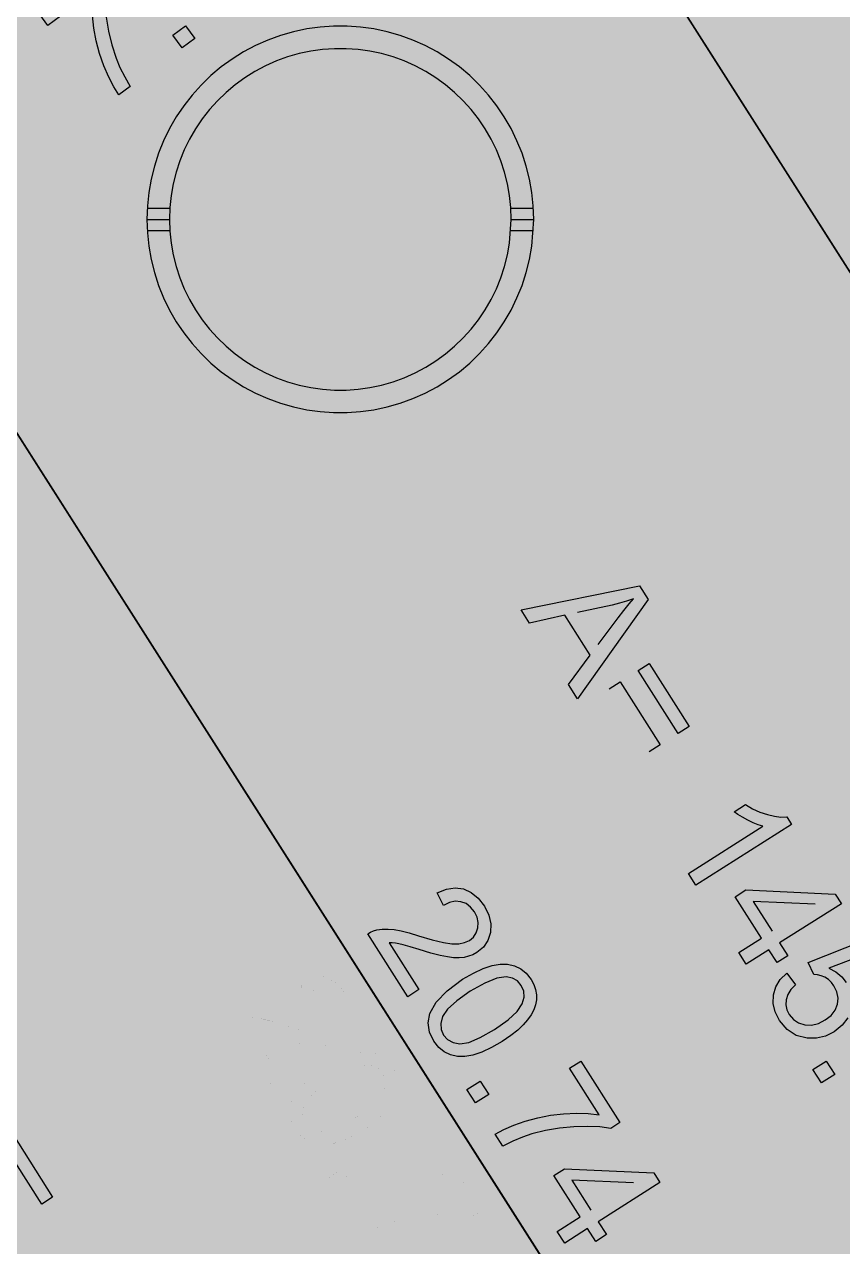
# Model space of a CAD drawing. Extents: x -5280327 to 29700, y -3925683 to 5564800.
# Drawn here: x 19031.2 to 19315.3, y 5087.6 to 5512.1 of the extents above; entities that cross this region are included whole.
import ezdxf

# ---------------------------------------------------------------- set-up
doc = ezdxf.new("R2010")
doc.units = 0
doc.linetypes.add('6', pattern=[2640.874023, 1320.437012, -1320.437012])
doc.layers.get('0').update_dxf_attribs({"linetype": 'CONTINUOUS'})
for name, color, linetype in [('31_PREDIOS_TOTAL', 7, 'CONTINUOUS'), ('CIRCULO', 7, 'CONTINUOUS'), ('LOTES', 7, 'CONTINUOUS')]:
    doc.layers.add(name, color=color, linetype=linetype)

msp = doc.modelspace()

# ---------------------------------------------------------------- linework, layer by layer
at = {"color": 7, "linetype": '6', "const_width": 10343.08}
msp.add_lwpolyline([(0, 29405.62), (24528.32, 0)], dxfattribs=at)
msp.add_lwpolyline([(0, 29405.62), (24528.32, 0)], dxfattribs=at)
at = {"layer": '31_PREDIOS_TOTAL', "color": 7, "const_width": 0.00153}
for points in [[(19120.13, 5146.29), (19116.23, 5143.81), (19102.33, 5165.65), (19102.33, 5165.65), (19103.31, 5166.23), (19104.35, 5166.67), (19105.45, 5166.97), (19105.45, 5166.97), (19107.35, 5167.24), (19109.38, 5167.28), (19111.54, 5167.09), (19111.54, 5167.09), (19113.95, 5166.65), (19116.75, 5165.95), (19119.92, 5164.97), (19119.92, 5164.97), (19124.7, 5163.52), (19128.58, 5162.57), (19131.55, 5162.15), (19131.55, 5162.15), (19133.91, 5162.17), (19135.94, 5162.58), (19137.64, 5163.36), (19137.64, 5163.36), (19139.04, 5164.52), (19140.03, 5165.96), (19140.61, 5167.68), (19140.61, 5167.68), (19140.72, 5169.53), (19140.32, 5171.38), (19139.4, 5173.23), (19139.4, 5173.23), (19138.05, 5174.93), (19136.47, 5176.12), (19134.66, 5176.8), (19134.66, 5176.8), (19132.71, 5176.93), (19130.71, 5176.49), (19128.66, 5175.48), (19126.43, 5179.92), (19126.43, 5179.92), (19129.64, 5181.19), (19132.7, 5181.63), (19135.59, 5181.22), (19135.59, 5181.22), (19138.27, 5180.01), (19140.68, 5178.03), (19142.82, 5175.28), (19142.82, 5175.28), (19144.4, 5172.14), (19145.12, 5169.07), (19144.97, 5166.07), (19144.97, 5166.07), (19144.06, 5163.32), (19142.47, 5161.01), (19140.2, 5159.14), (19140.2, 5159.14), (19138.83, 5158.39), (19137.36, 5157.83), (19135.79, 5157.47), (19135.79, 5157.47), (19134.07, 5157.3), (19132.15, 5157.34), (19130.04, 5157.59), (19130.04, 5157.59), (19127.48, 5158.11), (19124.21, 5158.96), (19120.24, 5160.14), (19120.24, 5160.14), (19117.05, 5161.12), (19114.67, 5161.8), (19113.1, 5162.18), (19113.1, 5162.18), (19111.96, 5162.37), (19110.86, 5162.47), (19109.81, 5162.49), (19120.13, 5146.29)], [(19135.29, 5149.83), (19135.29, 5149.83), (19139.03, 5152.03), (19142.43, 5153.63), (19145.49, 5154.63), (19145.49, 5154.63), (19148.29, 5155.1), (19150.88, 5155.08), (19153.28, 5154.56), (19153.28, 5154.56), (19155.46, 5153.52), (19157.37, 5151.94), (19159.03, 5149.81), (19159.03, 5149.81), (19160, 5148.03), (19160.63, 5146.25), (19160.93, 5144.46), (19160.93, 5144.46), (19160.92, 5142.68), (19160.59, 5140.92), (19159.95, 5139.19), (19159.95, 5139.19), (19159.03, 5137.46), (19157.82, 5135.73), (19156.35, 5134.01), (19156.35, 5134.01), (19154.46, 5132.22), (19152.01, 5130.32), (19149.01, 5128.29), (19149.01, 5128.29), (19145.3, 5126.11), (19141.92, 5124.52), (19138.87, 5123.51), (19138.87, 5123.51), (19136.07, 5123.04), (19133.48, 5123.05), (19131.07, 5123.57), (19131.07, 5123.57), (19128.89, 5124.6), (19126.97, 5126.19), (19125.3, 5128.33), (19125.3, 5128.33), (19123.79, 5131.53), (19123.34, 5134.76), (19123.94, 5138.01), (19123.94, 5138.01), (19126.11, 5141.95), (19129.9, 5145.89), (19135.29, 5149.83)], [(19137.95, 5145.67), (19133.27, 5142.39), (19130.06, 5139.45), (19128.33, 5136.87), (19128.33, 5136.87), (19127.71, 5134.55), (19127.81, 5132.41), (19128.63, 5130.45), (19128.63, 5130.45), (19130.06, 5128.88), (19131.95, 5127.89), (19134.33, 5127.48), (19134.33, 5127.48), (19137.41, 5127.95), (19141.42, 5129.61), (19146.36, 5132.46), (19146.36, 5132.46), (19151.05, 5135.75), (19154.26, 5138.68), (19155.98, 5141.27), (19155.98, 5141.27), (19156.6, 5143.59), (19156.49, 5145.74), (19155.65, 5147.72), (19155.65, 5147.72), (19154.28, 5149.29), (19152.54, 5150.27), (19150.44, 5150.67), (19150.44, 5150.67), (19147.12, 5150.19), (19142.95, 5148.52), (19137.95, 5145.67)], [(19172.39, 5118.98), (19176.29, 5121.46), (19189.91, 5100.08), (19186.75, 5098.07), (19186.75, 5098.07), (19182.93, 5098.58), (19178.63, 5098.77), (19173.85, 5098.64), (19173.85, 5098.64), (19168.89, 5098.16), (19164.05, 5097.33), (19159.35, 5096.14), (19159.35, 5096.14), (19156.04, 5095.04), (19152.69, 5093.63), (19149.28, 5091.91), (19146.62, 5096.08), (19146.62, 5096.08), (19149.53, 5097.65), (19153, 5099.14), (19157.02, 5100.55), (19157.02, 5100.55), (19161.37, 5101.74), (19165.81, 5102.6), (19170.34, 5103.12), (19170.34, 5103.12), (19174.77, 5103.32), (19178.89, 5103.21), (19182.7, 5102.8), (19172.39, 5118.98)], [(19136.79, 5111.52), (19141.41, 5114.46), (19144.36, 5109.84), (19139.74, 5106.9), (19136.79, 5111.52)]]:
    msp.add_lwpolyline(points, dxfattribs=at)
at = {"layer": '31_PREDIOS_TOTAL', "color": 7}
for points in [[(19054.79, 5523.14, 33030.86), (19039.37, 5511.73, 33030.86)], [(19039.37, 5511.73, 33030.86), (19036.62, 5515.45, 33030.86)], [(19059.56, 5514.6, 33030.86), (19060.38, 5509.69, 33030.86), (19061.55, 5504.92, 33030.86), (19063.06, 5500.31, 33030.86), (19063.06, 5500.31, 33030.86), (19064.39, 5497.09, 33030.86), (19066.03, 5493.84, 33030.86), (19067.98, 5490.56, 33030.86), (19064.01, 5487.62, 33030.86), (19064.01, 5487.62, 33030.86), (19062.24, 5490.41, 33030.86), (19060.51, 5493.77, 33030.86), (19058.83, 5497.68, 33030.86), (19058.83, 5497.68, 33030.86), (19057.33, 5501.94, 33030.86), (19056.16, 5506.31, 33030.86), (19055.33, 5510.79, 33030.86), (19055.33, 5510.79, 33030.86), (19054.82, 5515.19, 33030.86)], [(19085.98, 5503.88, 33030.86), (19082.72, 5508.28, 33030.86), (19087.13, 5511.54, 33030.86), (19090.38, 5507.13, 33030.86), (19085.98, 5503.88, 33030.86)], [(19203.63, 5308.8, 33030.86), (19244.76, 5317.09, 33030.86), (19247.75, 5312.38, 33030.86), (19223.28, 5277.86, 33030.86), (19220.11, 5282.84, 33030.86), (19227.68, 5293.05, 33030.86), (19218.9, 5306.88, 33030.86), (19206.58, 5304.16, 33030.86), (19203.63, 5308.8, 33030.86)], [(19230.38, 5296.67, 33030.86), (19237.35, 5305.93, 33030.86), (19237.35, 5305.93, 33030.86), (19239.35, 5308.56, 33030.86), (19241.14, 5310.79, 33030.86), (19242.72, 5312.63, 33030.86), (19242.72, 5312.63, 33030.86), (19240.3, 5311.77, 33030.86), (19237.82, 5311.03, 33030.86), (19235.27, 5310.4, 33030.86), (19223.27, 5307.88, 33030.86)], [(19258.17, 5265.86, 33030.86), (19244.31, 5287.69, 33030.86), (19248.1, 5290.1, 33030.86), (19261.96, 5268.26, 33030.86), (19258.17, 5265.86, 33030.86)], [(19234.27, 5281.32, 33030.86), (19238.06, 5283.73, 33030.86), (19251.92, 5261.89, 33030.86), (19248.13, 5259.49, 33030.86)], [(19264.34, 5213.17, 33030.86), (19261.76, 5217.23, 33030.86), (19287.63, 5233.65, 33030.86), (19287.63, 5233.65, 33030.86), (19286.01, 5234.14, 33030.86), (19284.27, 5234.83, 33030.86), (19282.39, 5235.72, 33030.86), (19282.39, 5235.72, 33030.86), (19280.57, 5236.71, 33030.86), (19278.96, 5237.69, 33030.86), (19277.58, 5238.66, 33030.86), (19281.51, 5241.15, 33030.86), (19281.51, 5241.15, 33030.86), (19284.03, 5239.7, 33030.86), (19286.58, 5238.54, 33030.86), (19289.17, 5237.66, 33030.86), (19289.17, 5237.66, 33030.86), (19291.64, 5237.08, 33030.86), (19293.88, 5236.81, 33030.86), (19295.88, 5236.86, 33030.86), (19297.54, 5234.24, 33030.86), (19264.34, 5213.17, 33030.86)], [(19168.21, 5176.91, 33030.86), (19164.31, 5174.42, 33030.86), (19150.41, 5196.26, 33030.86), (19150.41, 5196.26, 33030.86), (19151.39, 5196.84, 33030.86), (19152.43, 5197.28, 33030.86), (19153.53, 5197.58, 33030.86), (19153.53, 5197.58, 33030.86), (19155.43, 5197.86, 33030.86), (19157.46, 5197.9, 33030.86), (19159.62, 5197.71, 33030.86), (19159.62, 5197.71, 33030.86), (19162.03, 5197.27, 33030.86), (19164.83, 5196.56, 33030.86), (19168, 5195.59, 33030.86), (19168, 5195.59, 33030.86), (19172.78, 5194.13, 33030.86), (19176.66, 5193.19, 33030.86), (19179.63, 5192.76, 33030.86), (19179.63, 5192.76, 33030.86), (19181.99, 5192.79, 33030.86), (19184.02, 5193.19, 33030.86), (19185.72, 5193.98, 33030.86), (19185.72, 5193.98, 33030.86), (19187.12, 5195.14, 33030.86), (19188.11, 5196.58, 33030.86), (19188.69, 5198.29, 33030.86), (19188.69, 5198.29, 33030.86), (19188.8, 5200.14, 33030.86), (19188.4, 5201.99, 33030.86), (19187.48, 5203.84, 33030.86), (19187.48, 5203.84, 33030.86), (19186.13, 5205.54, 33030.86), (19184.55, 5206.73, 33030.86), (19182.74, 5207.41, 33030.86), (19182.74, 5207.41, 33030.86), (19180.79, 5207.55, 33030.86), (19178.79, 5207.11, 33030.86), (19176.74, 5206.09, 33030.86), (19174.51, 5210.53, 33030.86), (19174.51, 5210.53, 33030.86), (19177.72, 5211.81, 33030.86), (19180.78, 5212.24, 33030.86), (19183.67, 5211.84, 33030.86), (19183.67, 5211.84, 33030.86), (19186.35, 5210.63, 33030.86), (19188.76, 5208.64, 33030.86), (19190.9, 5205.89, 33030.86), (19190.9, 5205.89, 33030.86), (19192.48, 5202.75, 33030.86), (19193.2, 5199.69, 33030.86), (19193.05, 5196.68, 33030.86), (19193.05, 5196.68, 33030.86), (19192.14, 5193.94, 33030.86), (19190.55, 5191.63, 33030.86), (19188.28, 5189.75, 33030.86), (19188.28, 5189.75, 33030.86), (19186.91, 5189, 33030.86), (19185.44, 5188.45, 33030.86), (19183.87, 5188.08, 33030.86), (19183.87, 5188.08, 33030.86), (19182.15, 5187.91, 33030.86), (19180.23, 5187.95, 33030.86), (19178.12, 5188.21, 33030.86), (19178.12, 5188.21, 33030.86), (19175.56, 5188.73, 33030.86), (19172.29, 5189.58, 33030.86), (19168.32, 5190.76, 33030.86), (19168.32, 5190.76, 33030.86), (19165.13, 5191.74, 33030.86), (19162.75, 5192.42, 33030.86), (19161.18, 5192.8, 33030.86), (19161.18, 5192.8, 33030.86), (19160.04, 5192.98, 33030.86), (19158.94, 5193.09, 33030.86), (19157.89, 5193.11, 33030.86), (19168.21, 5176.91, 33030.86)], [(19279.2, 5189.75, 33030.86), (19287.12, 5194.78, 33030.86), (19278.01, 5209.12, 33030.86), (19281.73, 5211.49, 33030.86), (19312.74, 5210, 33030.86), (19314.84, 5206.68, 33030.86), (19293.41, 5193.08, 33030.86), (19296.25, 5188.62, 33030.86), (19292.53, 5186.25, 33030.86), (19289.69, 5190.72, 33030.86), (19281.78, 5185.69, 33030.86), (19279.2, 5189.75, 33030.86)], [(19305.75, 5206.6, 33030.86), (19284.27, 5207.49, 33030.86), (19290.84, 5197.14, 33030.86)], [(19295.91, 5182.58, 33030.86), (19298.97, 5178.54, 33030.86), (19298.97, 5178.54, 33030.86), (19297.36, 5176.88, 33030.86), (19296.26, 5175.15, 33030.86), (19295.69, 5173.37, 33030.86), (19295.69, 5173.37, 33030.86), (19295.6, 5171.59, 33030.86), (19295.96, 5169.87, 33030.86), (19296.76, 5168.21, 33030.86), (19296.76, 5168.21, 33030.86), (19298.19, 5166.52, 33030.86), (19299.97, 5165.33, 33030.86), (19302.12, 5164.66, 33030.86), (19302.12, 5164.66, 33030.86), (19304.47, 5164.56, 33030.86), (19306.86, 5165.13, 33030.86), (19309.28, 5166.35, 33030.86), (19309.28, 5166.35, 33030.86), (19311.29, 5167.93, 33030.86), (19312.7, 5169.74, 33030.86), (19313.52, 5171.78, 33030.86), (19313.52, 5171.78, 33030.86), (19313.72, 5173.92, 33030.86), (19313.31, 5176.05, 33030.86), (19312.28, 5178.16, 33030.86), (19312.28, 5178.16, 33030.86), (19311.38, 5179.36, 33030.86), (19310.33, 5180.36, 33030.86), (19309.14, 5181.14, 33030.86), (19309.14, 5181.14, 33030.86), (19307.87, 5181.7, 33030.86), (19306.57, 5182.04, 33030.86), (19305.26, 5182.15, 33030.86), (19303.33, 5186.28, 33030.86), (19322.35, 5193.86, 33030.86)], [(19320.53, 5188.14, 33030.86), (19310.52, 5184.29, 33030.86), (19310.52, 5184.29, 33030.86), (19312.95, 5183, 33030.86), (19314.96, 5181.36, 33030.86), (19316.56, 5179.35, 33030.86)], [(19183.37, 5180.45, 33030.86), (19183.37, 5180.45, 33030.86), (19187.11, 5182.64, 33030.86), (19190.51, 5184.24, 33030.86), (19193.57, 5185.25, 33030.86), (19193.57, 5185.25, 33030.86), (19196.37, 5185.72, 33030.86), (19198.96, 5185.69, 33030.86), (19201.36, 5185.17, 33030.86), (19201.36, 5185.17, 33030.86), (19203.54, 5184.14, 33030.86), (19205.45, 5182.56, 33030.86), (19207.11, 5180.43, 33030.86), (19207.11, 5180.43, 33030.86), (19208.08, 5178.65, 33030.86), (19208.71, 5176.87, 33030.86), (19209.01, 5175.08, 33030.86), (19209.01, 5175.08, 33030.86), (19209, 5173.3, 33030.86), (19208.67, 5171.54, 33030.86), (19208.03, 5169.8, 33030.86), (19208.03, 5169.8, 33030.86), (19207.11, 5168.07, 33030.86), (19205.9, 5166.35, 33030.86), (19204.43, 5164.62, 33030.86), (19204.43, 5164.62, 33030.86), (19202.54, 5162.84, 33030.86), (19200.09, 5160.93, 33030.86), (19197.09, 5158.91, 33030.86), (19197.09, 5158.91, 33030.86), (19193.38, 5156.73, 33030.86), (19190, 5155.14, 33030.86), (19186.95, 5154.12, 33030.86), (19186.95, 5154.12, 33030.86), (19184.15, 5153.65, 33030.86), (19181.56, 5153.67, 33030.86), (19179.15, 5154.18, 33030.86), (19179.15, 5154.18, 33030.86), (19176.97, 5155.21, 33030.86), (19175.05, 5156.8, 33030.86), (19173.38, 5158.94, 33030.86), (19173.38, 5158.94, 33030.86), (19171.87, 5162.14, 33030.86), (19171.42, 5165.37, 33030.86), (19172.02, 5168.63, 33030.86), (19172.02, 5168.63, 33030.86), (19174.19, 5172.56, 33030.86), (19177.98, 5176.5, 33030.86), (19183.37, 5180.45, 33030.86)], [(19317.05, 5167.1, 33030.86), (19315.11, 5164.47, 33030.86), (19312.37, 5162.27, 33030.86), (19312.37, 5162.27, 33030.86), (19309.33, 5160.75, 33030.86), (19306.19, 5159.98, 33030.86), (19302.95, 5159.96, 33030.86), (19302.95, 5159.96, 33030.86), (19299.21, 5160.92, 33030.86), (19296.04, 5162.97, 33030.86), (19293.42, 5166.1, 33030.86), (19293.42, 5166.1, 33030.86), (19291.91, 5169.1, 33030.86), (19291.2, 5172.09, 33030.86), (19291.28, 5175.06, 33030.86), (19291.28, 5175.06, 33030.86), (19292.11, 5177.88, 33030.86), (19293.65, 5180.38, 33030.86), (19295.91, 5182.58, 33030.86)], [(19186.03, 5176.28, 33030.86), (19181.35, 5173, 33030.86), (19178.14, 5170.07, 33030.86), (19176.41, 5167.48, 33030.86), (19176.41, 5167.48, 33030.86), (19175.79, 5165.16, 33030.86), (19175.89, 5163.02, 33030.86), (19176.71, 5161.07, 33030.86), (19176.71, 5161.07, 33030.86), (19178.14, 5159.5, 33030.86), (19180.03, 5158.5, 33030.86), (19182.41, 5158.09, 33030.86), (19182.41, 5158.09, 33030.86), (19185.49, 5158.56, 33030.86), (19189.5, 5160.23, 33030.86), (19194.44, 5163.08, 33030.86), (19194.44, 5163.08, 33030.86), (19199.13, 5166.36, 33030.86), (19202.34, 5169.3, 33030.86), (19204.06, 5171.88, 33030.86), (19204.06, 5171.88, 33030.86), (19204.68, 5174.2, 33030.86), (19204.57, 5176.35, 33030.86), (19203.73, 5178.33, 33030.86), (19203.73, 5178.33, 33030.86), (19202.36, 5179.9, 33030.86), (19200.62, 5180.89, 33030.86), (19198.52, 5181.29, 33030.86), (19198.52, 5181.29, 33030.86), (19195.2, 5180.81, 33030.86), (19191.03, 5179.14, 33030.86), (19186.03, 5176.28, 33030.86)], [(19220.47, 5149.6, 33030.86), (19224.37, 5152.08, 33030.86), (19237.99, 5130.69, 33030.86), (19234.83, 5128.68, 33030.86), (19234.83, 5128.68, 33030.86), (19231.01, 5129.2, 33030.86), (19226.71, 5129.39, 33030.86), (19221.93, 5129.25, 33030.86), (19221.93, 5129.25, 33030.86), (19216.97, 5128.78, 33030.86), (19212.13, 5127.95, 33030.86), (19207.43, 5126.75, 33030.86), (19207.43, 5126.75, 33030.86), (19204.12, 5125.65, 33030.86), (19200.77, 5124.24, 33030.86), (19197.36, 5122.53, 33030.86), (19194.7, 5126.7, 33030.86), (19194.7, 5126.7, 33030.86), (19197.61, 5128.26, 33030.86), (19201.08, 5129.75, 33030.86), (19205.1, 5131.16, 33030.86), (19205.1, 5131.16, 33030.86), (19209.45, 5132.36, 33030.86), (19213.89, 5133.22, 33030.86), (19218.42, 5133.74, 33030.86), (19218.42, 5133.74, 33030.86), (19222.85, 5133.94, 33030.86), (19226.97, 5133.83, 33030.86), (19230.78, 5133.42, 33030.86), (19220.47, 5149.6, 33030.86)], [(19305, 5149.11, 33030.86), (19309.62, 5152.04, 33030.86), (19312.56, 5147.42, 33030.86), (19307.93, 5144.48, 33030.86), (19305, 5149.11, 33030.86)], [(19184.87, 5142.13, 33030.86), (19189.49, 5145.07, 33030.86), (19192.44, 5140.45, 33030.86), (19187.82, 5137.51, 33030.86), (19184.87, 5142.13, 33030.86)], [(19037.22, 5102.42, 33030.86), (19023.36, 5124.25, 33030.86), (19027.15, 5126.66, 33030.86), (19041.01, 5104.83, 33030.86), (19037.22, 5102.42, 33030.86)], [(19216.21, 5092.92, 33030.86), (19224.12, 5097.95, 33030.86), (19215, 5112.28, 33030.86), (19218.72, 5114.65, 33030.86), (19249.72, 5113.21, 33030.86), (19251.83, 5109.9, 33030.86), (19230.42, 5096.26, 33030.86), (19233.27, 5091.8, 33030.86), (19229.55, 5089.43, 33030.86), (19226.71, 5093.9, 33030.86), (19218.8, 5088.86, 33030.86), (19216.21, 5092.92, 33030.86)], [(19242.74, 5109.8, 33030.86), (19221.26, 5110.66, 33030.86), (19227.84, 5100.32, 33030.86)]]:
    msp.add_polyline3d(points, dxfattribs=at)
at = {"layer": '@NUMEROS DE LOTES', "color": 7, "const_width": 9.98}
for points in [[(19136.55, 5418.06), (19090.85, 5418.06), (19090.85, 5418.06), (19091.72, 5422.48), (19093.31, 5426.73), (19095.61, 5430.8), (19095.61, 5430.8), (19099.04, 5435.01), (19104.03, 5439.71), (19110.56, 5444.88), (19110.56, 5444.88), (19114.48, 5447.93), (19117.34, 5450.45), (19119.12, 5452.43), (19119.12, 5452.43), (19120.16, 5454.12), (19120.78, 5455.76), (19120.99, 5457.33), (19120.99, 5457.33), (19120.79, 5458.92), (19120.17, 5460.35), (19119.14, 5461.62), (19119.14, 5461.62), (19117.8, 5462.6), (19116.25, 5463.19), (19114.48, 5463.39), (19114.48, 5463.39), (19112.66, 5463.19), (19111.07, 5462.58), (19109.71, 5461.56), (19109.71, 5461.56), (19108.62, 5460.03), (19107.79, 5457.87), (19107.23, 5455.09), (19091.97, 5456.32), (19091.97, 5456.32), (19092.73, 5460.3), (19093.83, 5463.65), (19095.26, 5466.37), (19095.26, 5466.37), (19097.07, 5468.58), (19099.32, 5470.43), (19102.01, 5471.9), (19102.01, 5471.9), (19105.29, 5472.97), (19109.31, 5473.61), (19114.07, 5473.83), (19114.07, 5473.83), (19119.04, 5473.62), (19123.21, 5473.01), (19126.58, 5471.99), (19126.58, 5471.99), (19129.35, 5470.55), (19131.69, 5468.68), (19133.61, 5466.37), (19133.61, 5466.37), (19135.04, 5463.73), (19135.89, 5460.9), (19136.18, 5457.86), (19136.18, 5457.86), (19135.85, 5454.57), (19134.87, 5451.37), (19133.24, 5448.28), (19133.24, 5448.28), (19130.75, 5445.14), (19127.19, 5441.8), (19122.56, 5438.26), (19122.56, 5438.26), (19119.83, 5436.35), (19117.78, 5434.87), (19116.41, 5433.81), (19116.41, 5433.81), (19115.31, 5432.87), (19114.1, 5431.76), (19112.76, 5430.48), (19136.55, 5430.48), (19136.55, 5418.06)], [(19187.64, 5418.06), (19141.94, 5418.06), (19141.94, 5418.06), (19142.82, 5422.48), (19144.41, 5426.73), (19146.71, 5430.8), (19146.71, 5430.8), (19150.14, 5435.01), (19155.12, 5439.71), (19161.65, 5444.88), (19161.65, 5444.88), (19165.57, 5447.93), (19168.43, 5450.45), (19170.21, 5452.43), (19170.21, 5452.43), (19171.25, 5454.12), (19171.88, 5455.76), (19172.08, 5457.33), (19172.08, 5457.33), (19171.88, 5458.92), (19171.26, 5460.35), (19170.23, 5461.62), (19170.23, 5461.62), (19168.89, 5462.6), (19167.34, 5463.19), (19165.57, 5463.39), (19165.57, 5463.39), (19163.75, 5463.19), (19162.16, 5462.58), (19160.81, 5461.56), (19160.81, 5461.56), (19159.71, 5460.03), (19158.88, 5457.87), (19158.32, 5455.09), (19143.06, 5456.32), (19143.06, 5456.32), (19143.82, 5460.3), (19144.92, 5463.65), (19146.35, 5466.37), (19146.35, 5466.37), (19148.16, 5468.58), (19150.41, 5470.43), (19153.1, 5471.9), (19153.1, 5471.9), (19156.38, 5472.97), (19160.4, 5473.61), (19165.16, 5473.83), (19165.16, 5473.83), (19170.13, 5473.62), (19174.3, 5473.01), (19177.67, 5471.99), (19177.67, 5471.99), (19180.44, 5470.55), (19182.79, 5468.68), (19184.71, 5466.37), (19184.71, 5466.37), (19186.13, 5463.73), (19186.98, 5460.9), (19187.27, 5457.86), (19187.27, 5457.86), (19186.94, 5454.57), (19185.96, 5451.37), (19184.33, 5448.28), (19184.33, 5448.28), (19181.84, 5445.14), (19178.28, 5441.8), (19173.65, 5438.26), (19173.65, 5438.26), (19170.93, 5436.35), (19168.87, 5434.87), (19167.5, 5433.81), (19167.5, 5433.81), (19166.41, 5432.87), (19165.19, 5431.76), (19163.85, 5430.48), (19187.64, 5430.48), (19187.64, 5418.06)]]:
    msp.add_lwpolyline(points, dxfattribs=at)
at = {"layer": 'CIRCULO', "color": 7}
for points in [[(19208.04, 5444.37, 33030.86), (19207.87, 5449.05, 33030.86), (19207.38, 5453.72, 33030.86), (19206.57, 5458.33, 33030.86), (19205.43, 5462.88, 33030.86), (19203.99, 5467.33, 33030.86), (19202.23, 5471.68, 33030.86), (19200.18, 5475.89, 33030.86), (19197.83, 5479.95, 33030.86), (19195.21, 5483.83, 33030.86), (19192.33, 5487.53, 33030.86), (19189.19, 5491.01, 33030.86), (19185.82, 5494.27, 33030.86), (19182.23, 5497.28, 33030.86), (19178.44, 5500.03, 33030.86), (19174.47, 5502.52, 33030.86), (19170.33, 5504.72, 33030.86), (19166.05, 5506.62, 33030.86), (19161.64, 5508.22, 33030.86), (19157.14, 5509.52, 33030.86), (19152.55, 5510.49, 33030.86), (19147.91, 5511.14, 33030.86), (19143.24, 5511.47, 33030.86), (19138.55, 5511.47, 33030.86), (19133.88, 5511.14, 33030.86), (19129.24, 5510.49, 33030.86), (19124.65, 5509.52, 33030.86), (19120.15, 5508.22, 33030.86), (19115.74, 5506.62, 33030.86), (19111.46, 5504.72, 33030.86), (19107.33, 5502.52, 33030.86), (19103.35, 5500.03, 33030.86), (19099.56, 5497.28, 33030.86), (19095.97, 5494.27, 33030.86), (19092.6, 5491.01, 33030.86), (19089.46, 5487.53, 33030.86), (19086.58, 5483.83, 33030.86), (19083.96, 5479.95, 33030.86), (19081.61, 5475.89, 33030.86), (19079.56, 5471.68, 33030.86), (19077.8, 5467.33, 33030.86), (19076.36, 5462.88, 33030.86), (19075.22, 5458.33, 33030.86), (19074.41, 5453.72, 33030.86), (19073.92, 5449.05, 33030.86), (19073.76, 5444.37, 33030.86), (19073.92, 5439.69, 33030.86), (19074.41, 5435.03, 33030.86), (19075.22, 5430.41, 33030.86), (19076.36, 5425.86, 33030.86), (19077.8, 5421.41, 33030.86), (19079.56, 5417.06, 33030.86), (19081.61, 5412.85, 33030.86), (19083.96, 5408.79, 33030.86), (19086.58, 5404.91, 33030.86), (19089.46, 5401.21, 33030.86), (19092.6, 5397.73, 33030.86), (19095.97, 5394.48, 33030.86), (19099.56, 5391.46, 33030.86), (19103.35, 5388.71, 33030.86), (19107.33, 5386.23, 33030.86), (19111.46, 5384.03, 33030.86), (19115.74, 5382.12, 33030.86), (19120.15, 5380.52, 33030.86), (19124.65, 5379.23, 33030.86), (19129.24, 5378.25, 33030.86), (19133.88, 5377.6, 33030.86), (19138.55, 5377.27, 33030.86), (19143.24, 5377.27, 33030.86), (19147.91, 5377.6, 33030.86), (19152.55, 5378.25, 33030.86), (19157.14, 5379.23, 33030.86), (19161.64, 5380.52, 33030.86), (19166.05, 5382.12, 33030.86), (19170.33, 5384.03, 33030.86), (19174.47, 5386.23, 33030.86), (19178.44, 5388.71, 33030.86), (19182.23, 5391.46, 33030.86), (19185.82, 5394.48, 33030.86), (19189.19, 5397.73, 33030.86), (19192.33, 5401.21, 33030.86), (19195.21, 5404.91, 33030.86), (19197.83, 5408.79, 33030.86), (19200.18, 5412.85, 33030.86), (19202.23, 5417.06, 33030.86), (19203.99, 5421.41, 33030.86), (19205.43, 5425.86, 33030.86), (19206.57, 5430.41, 33030.86), (19207.38, 5435.03, 33030.86), (19208.04, 5444.37, 33030.86)], [(19200.2, 5444.37, 33030.86), (19200.06, 5448.51, 33030.86), (19199.63, 5452.62, 33030.86), (19198.91, 5456.7, 33030.86), (19197.9, 5460.72, 33030.86), (19196.63, 5464.66, 33030.86), (19195.07, 5468.49, 33030.86), (19193.26, 5472.21, 33030.86), (19191.19, 5475.8, 33030.86), (19188.88, 5479.23, 33030.86), (19186.33, 5482.49, 33030.86), (19183.56, 5485.57, 33030.86), (19180.58, 5488.44, 33030.86), (19177.41, 5491.11, 33030.86), (19174.06, 5493.54, 33030.86), (19170.55, 5495.73, 33030.86), (19166.89, 5497.68, 33030.86), (19163.11, 5499.36, 33030.86), (19159.22, 5500.78, 33030.86), (19155.24, 5501.92, 33030.86), (19151.19, 5502.78, 33030.86), (19147.09, 5503.35, 33030.86), (19142.97, 5503.64, 33030.86), (19138.83, 5503.64, 33030.86), (19134.7, 5503.35, 33030.86), (19130.6, 5502.78, 33030.86), (19126.55, 5501.92, 33030.86), (19122.57, 5500.78, 33030.86), (19118.68, 5499.36, 33030.86), (19114.9, 5497.68, 33030.86), (19111.24, 5495.73, 33030.86), (19107.73, 5493.54, 33030.86), (19104.38, 5491.11, 33030.86), (19101.21, 5488.44, 33030.86), (19098.23, 5485.57, 33030.86), (19095.46, 5482.49, 33030.86), (19092.92, 5479.23, 33030.86), (19090.6, 5475.8, 33030.86), (19088.53, 5472.21, 33030.86), (19086.72, 5468.49, 33030.86), (19085.17, 5464.66, 33030.86), (19083.89, 5460.72, 33030.86), (19082.88, 5456.7, 33030.86), (19082.17, 5452.62, 33030.86), (19081.73, 5448.51, 33030.86), (19081.59, 5444.37, 33030.86), (19081.73, 5440.23, 33030.86), (19082.17, 5436.12, 33030.86), (19082.88, 5432.04, 33030.86), (19083.89, 5428.02, 33030.86), (19085.17, 5424.09, 33030.86), (19086.72, 5420.25, 33030.86), (19088.53, 5416.53, 33030.86), (19090.6, 5412.94, 33030.86), (19092.92, 5409.51, 33030.86), (19095.46, 5406.25, 33030.86), (19098.23, 5403.17, 33030.86), (19101.21, 5400.3, 33030.86), (19104.38, 5397.64, 33030.86), (19107.73, 5395.2, 33030.86), (19111.24, 5393.01, 33030.86), (19114.9, 5391.07, 33030.86), (19118.68, 5389.38, 33030.86), (19122.57, 5387.97, 33030.86), (19126.55, 5386.83, 33030.86), (19130.6, 5385.97, 33030.86), (19134.7, 5385.39, 33030.86), (19138.83, 5385.1, 33030.86), (19142.97, 5385.1, 33030.86), (19147.09, 5385.39, 33030.86), (19151.19, 5385.97, 33030.86), (19155.24, 5386.83, 33030.86), (19159.22, 5387.97, 33030.86), (19163.11, 5389.38, 33030.86), (19166.89, 5391.07, 33030.86), (19170.55, 5393.01, 33030.86), (19174.06, 5395.2, 33030.86), (19177.41, 5397.64, 33030.86), (19180.58, 5400.3, 33030.86), (19183.56, 5403.17, 33030.86), (19186.33, 5406.25, 33030.86), (19188.88, 5409.51, 33030.86), (19191.19, 5412.94, 33030.86), (19193.26, 5416.53, 33030.86), (19195.07, 5420.25, 33030.86), (19196.63, 5424.09, 33030.86), (19197.9, 5428.02, 33030.86), (19198.91, 5432.04, 33030.86), (19199.63, 5436.12, 33030.86), (19200.2, 5444.37, 33030.86)], [(19073.87, 5448.29, 33030.86), (19081.72, 5448.29, 33030.86)], [(19200.07, 5448.29, 33030.86), (19207.92, 5448.29, 33030.86)], [(19073.76, 5444.37, 33030.86), (19081.59, 5444.37, 33030.86)], [(19200.2, 5444.37, 33030.86), (19208.04, 5444.37, 33030.86)], [(19073.87, 5440.45, 33030.86), (19081.72, 5440.45, 33030.86)], [(19200.07, 5440.45, 33030.86), (19207.92, 5440.45, 33030.86)]]:
    msp.add_polyline3d(points, dxfattribs=at)
at = {"layer": 'LOTES', "color": 7}
for points in [[(19402.91, 5802.99, 33030.86), (19181.96, 5639.55, 33030.86), (19619.16, 4952.96, 33030.86), (19840.96, 5115.05, 33030.86), (19402.91, 5802.99, 33030.86)], [(19181.96, 5639.55, 33030.86), (18961.02, 5476.12, 33030.86), (19397.35, 4790.86, 33030.86), (19619.16, 4952.96, 33030.86), (19181.96, 5639.55, 33030.86)], [(19181.96, 5639.55, 66061.73), (20002.87, 4350.36, 66061.73)], [(18961.02, 5476.12, 33030.86), (18740.07, 5312.68, 33030.86), (19175.55, 4628.77, 33030.86), (19397.35, 4790.86, 33030.86), (18961.02, 5476.12, 33030.86)], [(18961.02, 5476.12, 66061.73), (19788.1, 4177.21, 66061.73)]]:
    msp.add_polyline3d(points, dxfattribs=at)

doc.saveas('drawing.dxf')
